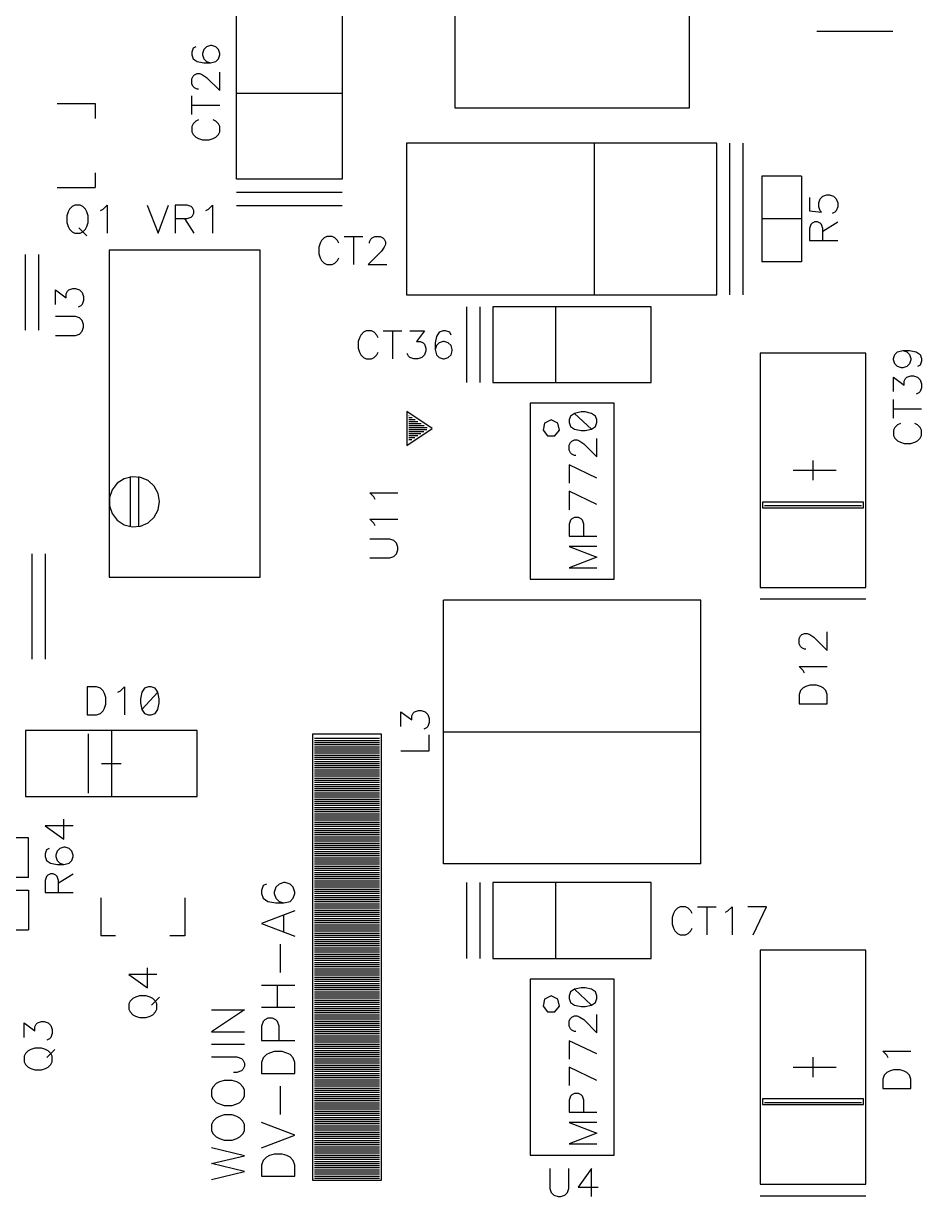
# Model space of a CAD drawing. Extents: x 295 to 953, y 10 to 290.
# Drawn here: x 648.8 to 703.3, y 110.3 to 181.4 of the extents above; entities that cross this region are included whole.
import ezdxf

# ---------------------------------------------------------------- set-up
doc = ezdxf.new("R2010")
doc.units = 0
doc.header["$LTSCALE"] = 5
doc.header["$MEASUREMENT"] = 0
doc.layers.add('130409_DV-DPH-A6_TSK', color=10, linetype='CONTINUOUS')

msp = doc.modelspace()

# ---------------------------------------------------------------- linework, layer by layer
at = {"layer": '130409_DV-DPH-A6_TSK', "color": 7}
for p, q in [((674.966, 197.136), (674.966, 176.308)), ((689.19, 176.308), (689.19, 197.136)), ((661.732, 171.995), (661.732, 182.394)), ((668.128, 182.394), (668.128, 171.995)), ((696.921, 180.956), (701.519, 180.956)), ((659.268, 180.011), (659.106, 179.93)), ((659.914, 180.011), (659.751, 179.849)), ((660.152, 180.088), (659.914, 180.011)), ((660.234, 180.088), (660.152, 180.088)), ((660.472, 180.011), (660.234, 180.088)), ((660.635, 179.849), (660.472, 180.011)), ((659.106, 179.93), (659.025, 179.686)), ((659.025, 179.686), (659.025, 179.529)), ((659.025, 179.529), (659.106, 179.285)), ((659.106, 179.285), (659.35, 179.122)), ((659.751, 179.849), (659.67, 179.605)), ((659.67, 179.605), (659.67, 179.529)), ((659.67, 179.529), (659.751, 179.285)), ((659.751, 179.285), (659.914, 179.122)), ((660.472, 179.122), (660.635, 179.285)), ((660.716, 179.605), (660.635, 179.849)), ((660.635, 179.285), (660.716, 179.529)), ((660.716, 179.529), (660.716, 179.605)), ((659.35, 179.122), (659.751, 179.046)), ((659.751, 179.046), (660.152, 179.046)), ((659.914, 179.122), (660.152, 179.046)), ((660.152, 179.046), (660.472, 179.122)), ((659.025, 178.081), (659.106, 178.238)), ((659.025, 177.756), (659.025, 178.081)), ((659.106, 178.238), (659.187, 178.32)), ((659.187, 178.32), (659.35, 178.401)), ((659.35, 178.401), (659.507, 178.401)), ((659.507, 178.401), (659.67, 178.32)), ((659.67, 178.32), (659.914, 178.157)), ((659.914, 178.157), (660.716, 177.355)), ((660.716, 177.355), (660.716, 178.482)), ((659.106, 177.598), (659.025, 177.756)), ((659.187, 177.517), (659.106, 177.598)), ((659.35, 177.436), (659.187, 177.517)), ((659.431, 177.436), (659.35, 177.436)), ((661.732, 177.197), (668.128, 177.197)), ((650.861, 176.567), (653.162, 176.567)), ((653.162, 176.567), (653.162, 175.668)), ((659.025, 175.907), (659.025, 177.034)), ((659.025, 176.471), (660.716, 176.471)), ((674.966, 176.308), (689.19, 176.308)), ((659.106, 175.343), (659.025, 175.185)), ((659.025, 175.185), (659.025, 174.86)), ((659.268, 175.505), (659.106, 175.343)), ((659.431, 175.587), (659.268, 175.505)), ((660.472, 175.505), (660.315, 175.587)), ((660.635, 175.343), (660.472, 175.505)), ((660.716, 175.185), (660.635, 175.343)), ((660.716, 174.86), (660.716, 175.185)), ((659.025, 174.86), (659.106, 174.703)), ((659.106, 174.703), (659.268, 174.54)), ((659.268, 174.54), (659.431, 174.459)), ((659.431, 174.459), (659.67, 174.378)), ((659.67, 174.378), (660.071, 174.378)), ((660.071, 174.378), (660.315, 174.459)), ((660.315, 174.459), (660.472, 174.54)), ((660.472, 174.54), (660.635, 174.703)), ((660.635, 174.703), (660.716, 174.86)), ((690.841, 174.174), (672.039, 174.174)), ((672.039, 174.174), (672.039, 164.975)), ((683.439, 164.975), (683.439, 174.174)), ((690.841, 164.975), (690.841, 174.174)), ((691.638, 164.975), (691.638, 174.174)), ((692.441, 164.975), (692.441, 174.174)), ((653.162, 172.371), (653.162, 171.472)), ((693.574, 172.173), (693.574, 166.976)), ((695.976, 172.173), (693.574, 172.173)), ((695.976, 172.173), (695.976, 166.976)), ((650.861, 171.472), (653.162, 171.472)), ((668.128, 171.995), (661.732, 171.995)), ((661.732, 171.192), (668.128, 171.192)), ((696.464, 170.878), (696.464, 170.065)), ((697.033, 170.552), (697.114, 170.796)), ((697.114, 170.796), (697.277, 170.959)), ((697.277, 170.959), (697.526, 171.04)), ((697.526, 171.04), (697.688, 171.04)), ((697.688, 171.04), (697.932, 170.959)), ((697.932, 170.959), (698.095, 170.796)), ((698.095, 170.796), (698.176, 170.552)), ((651.521, 170.014), (651.44, 169.77)), ((651.603, 170.176), (651.521, 170.014)), ((651.765, 170.339), (651.603, 170.176)), ((651.928, 170.42), (651.765, 170.339)), ((652.253, 170.42), (651.928, 170.42)), ((652.415, 170.339), (652.253, 170.42)), ((652.578, 170.176), (652.415, 170.339)), ((652.659, 170.014), (652.578, 170.176)), ((652.741, 169.77), (652.659, 170.014)), ((653.477, 170.095), (653.64, 170.176)), ((653.64, 170.176), (653.884, 170.42)), ((653.884, 170.42), (653.884, 168.713)), ((656.317, 170.405), (656.967, 168.713)), ((656.967, 168.713), (657.612, 170.405)), ((658.74, 170.405), (658.014, 170.405)), ((658.014, 170.405), (658.014, 168.713)), ((658.984, 170.324), (658.74, 170.405)), ((659.065, 170.248), (658.984, 170.324)), ((659.146, 170.085), (659.065, 170.248)), ((659.146, 169.922), (659.146, 170.085)), ((659.873, 170.085), (660.035, 170.166)), ((660.035, 170.166), (660.274, 170.405)), ((660.274, 170.405), (660.274, 168.713)), ((661.732, 170.395), (668.128, 170.395)), ((696.464, 170.065), (697.196, 169.983)), ((697.033, 170.309), (697.033, 170.552)), ((697.114, 170.065), (697.033, 170.309)), ((697.196, 169.983), (697.114, 170.065)), ((698.095, 170.065), (698.014, 169.983)), ((698.176, 170.309), (698.095, 170.065)), ((698.176, 170.552), (698.176, 170.309)), ((651.44, 169.77), (651.44, 169.364)), ((651.44, 169.364), (651.521, 169.12)), ((652.659, 169.12), (652.741, 169.364)), ((652.741, 169.364), (652.741, 169.77)), ((658.014, 169.597), (658.74, 169.597)), ((658.577, 169.597), (659.146, 168.713)), ((658.74, 169.597), (658.984, 169.679)), ((658.984, 169.679), (659.065, 169.76)), ((659.065, 169.76), (659.146, 169.922)), ((695.976, 169.577), (693.574, 169.577)), ((696.627, 169.328), (696.545, 169.247)), ((696.789, 169.409), (696.627, 169.328)), ((696.952, 169.409), (696.789, 169.409)), ((697.114, 169.328), (696.952, 169.409)), ((697.196, 169.247), (697.114, 169.328)), ((697.277, 168.84), (698.176, 169.409)), ((698.014, 169.983), (697.851, 169.902)), ((651.521, 169.12), (651.603, 168.957)), ((651.603, 168.957), (651.765, 168.795)), ((651.765, 168.795), (651.928, 168.713)), ((651.928, 168.713), (652.253, 168.713)), ((652.172, 169.039), (652.659, 168.551)), ((652.253, 168.713), (652.415, 168.795)), ((652.415, 168.795), (652.578, 168.957)), ((652.578, 168.957), (652.659, 169.12)), ((696.545, 169.247), (696.464, 169.003)), ((696.464, 169.003), (696.464, 168.271)), ((697.277, 169.003), (697.196, 169.247)), ((697.277, 168.271), (697.277, 169.003)), ((666.802, 168.099), (666.721, 167.855)), ((666.883, 168.261), (666.802, 168.099)), ((667.046, 168.424), (666.883, 168.261)), ((667.203, 168.505), (667.046, 168.424)), ((667.528, 168.505), (667.203, 168.505)), ((667.691, 168.424), (667.528, 168.505)), ((667.854, 168.261), (667.691, 168.424)), ((667.93, 168.099), (667.854, 168.261)), ((668.255, 168.505), (669.388, 168.505)), ((668.819, 168.505), (668.819, 166.808)), ((669.789, 168.18), (669.87, 168.343)), ((669.789, 168.099), (669.789, 168.18)), ((669.87, 168.343), (669.952, 168.424)), ((669.952, 168.424), (670.114, 168.505)), ((670.114, 168.505), (670.434, 168.505)), ((670.434, 168.505), (670.597, 168.424)), ((670.597, 168.424), (670.678, 168.343)), ((670.678, 168.343), (670.759, 168.18)), ((670.759, 168.017), (670.678, 167.855)), ((670.759, 168.18), (670.759, 168.017)), ((696.464, 168.271), (698.176, 168.271)), ((648.941, 162.831), (648.941, 167.428)), ((649.738, 162.831), (649.738, 167.428)), ((663.155, 167.672), (654.011, 167.672)), ((654.011, 167.672), (654.011, 147.86)), ((663.155, 147.86), (663.155, 167.672)), ((666.721, 167.855), (666.721, 167.454)), ((666.721, 167.454), (666.802, 167.21)), ((666.802, 167.21), (666.883, 167.047)), ((667.854, 167.047), (667.93, 167.21)), ((670.515, 167.616), (669.708, 166.808)), ((670.678, 167.855), (670.515, 167.616)), ((666.883, 167.047), (667.046, 166.885)), ((667.046, 166.885), (667.203, 166.808)), ((667.203, 166.808), (667.528, 166.808)), ((667.528, 166.808), (667.691, 166.885)), ((667.691, 166.885), (667.854, 167.047)), ((669.708, 166.808), (670.841, 166.808)), ((695.976, 166.976), (693.574, 166.976)), ((650.749, 164.39), (650.749, 165.284)), ((650.749, 165.284), (651.399, 164.797)), ((651.399, 165.041), (651.481, 165.203)), ((651.399, 164.797), (651.399, 165.041)), ((651.481, 165.203), (651.562, 165.284)), ((651.562, 165.284), (651.806, 165.366)), ((651.806, 165.366), (651.968, 165.366)), ((651.968, 165.366), (652.212, 165.284)), ((652.212, 165.284), (652.375, 165.122)), ((652.375, 165.122), (652.456, 164.878)), ((652.375, 164.39), (652.294, 164.309)), ((652.456, 164.634), (652.375, 164.39)), ((652.456, 164.878), (652.456, 164.634)), ((672.039, 164.975), (690.841, 164.975)), ((651.968, 163.654), (650.749, 163.654)), ((652.212, 163.572), (651.968, 163.654)), ((652.294, 164.309), (652.131, 164.228)), ((675.677, 164.253), (675.677, 159.656)), ((676.474, 164.253), (676.474, 159.656)), ((677.277, 164.253), (677.277, 159.656)), ((680.675, 164.253), (677.277, 164.253)), ((681.575, 164.253), (680.675, 164.253)), ((681.077, 164.253), (681.077, 159.656)), ((682.677, 164.253), (681.575, 164.253)), ((683.276, 164.253), (682.677, 164.253)), ((686.873, 164.253), (683.276, 164.253)), ((686.873, 159.656), (686.873, 164.253)), ((652.375, 163.41), (652.212, 163.572)), ((652.456, 163.166), (652.375, 163.41)), ((652.375, 162.76), (652.456, 163.004)), ((652.456, 163.004), (652.456, 163.166)), ((650.749, 162.516), (651.968, 162.516)), ((651.968, 162.516), (652.212, 162.597)), ((652.212, 162.597), (652.375, 162.76)), ((669.179, 162.374), (669.098, 162.135)), ((669.261, 162.536), (669.179, 162.374)), ((669.423, 162.699), (669.261, 162.536)), ((669.581, 162.78), (669.423, 162.699)), ((669.906, 162.78), (669.581, 162.78)), ((670.063, 162.699), (669.906, 162.78)), ((670.226, 162.536), (670.063, 162.699)), ((670.307, 162.374), (670.226, 162.536)), ((670.627, 162.78), (671.755, 162.78)), ((671.191, 162.78), (671.191, 161.088)), ((672.238, 162.78), (673.122, 162.78)), ((673.122, 162.78), (672.639, 162.135)), ((673.843, 162.455), (673.767, 162.054)), ((674.005, 162.699), (673.843, 162.455)), ((674.249, 162.78), (674.005, 162.699)), ((674.407, 162.78), (674.249, 162.78)), ((674.651, 162.699), (674.407, 162.78)), ((674.732, 162.536), (674.651, 162.699)), ((669.098, 162.135), (669.098, 161.734)), ((669.098, 161.734), (669.179, 161.49)), ((669.179, 161.49), (669.261, 161.332)), ((670.226, 161.332), (670.307, 161.49)), ((672.639, 162.135), (672.878, 162.135)), ((672.878, 162.135), (673.04, 162.054)), ((673.04, 162.054), (673.122, 161.972)), ((673.122, 161.972), (673.203, 161.734)), ((673.203, 161.571), (673.122, 161.332)), ((673.203, 161.734), (673.203, 161.571)), ((673.767, 162.054), (673.767, 161.652)), ((673.843, 161.891), (673.767, 161.652)), ((673.767, 161.652), (673.843, 161.332)), ((674.005, 162.054), (673.843, 161.891)), ((674.249, 162.135), (674.005, 162.054)), ((674.325, 162.135), (674.249, 162.135)), ((674.569, 162.054), (674.325, 162.135)), ((674.732, 161.891), (674.569, 162.054)), ((674.808, 161.652), (674.732, 161.891)), ((674.732, 161.332), (674.808, 161.571)), ((674.808, 161.571), (674.808, 161.652)), ((701.651, 161.353), (701.813, 161.515)), ((701.813, 161.515), (702.133, 161.596)), ((702.133, 161.596), (702.377, 161.515)), ((702.133, 161.596), (702.535, 161.596)), ((702.377, 161.515), (702.535, 161.353)), ((702.535, 161.596), (702.941, 161.515)), ((702.941, 161.515), (703.18, 161.353)), ((669.261, 161.332), (669.423, 161.17)), ((669.423, 161.17), (669.581, 161.088)), ((669.581, 161.088), (669.906, 161.088)), ((669.906, 161.088), (670.063, 161.17)), ((670.063, 161.17), (670.226, 161.332)), ((672.156, 161.251), (672.075, 161.408)), ((672.238, 161.17), (672.156, 161.251)), ((672.476, 161.088), (672.238, 161.17)), ((672.72, 161.088), (672.476, 161.088)), ((672.959, 161.17), (672.72, 161.088)), ((673.122, 161.332), (672.959, 161.17)), ((673.843, 161.332), (674.005, 161.17)), ((674.005, 161.17), (674.249, 161.088)), ((674.249, 161.088), (674.325, 161.088)), ((674.325, 161.088), (674.569, 161.17)), ((674.569, 161.17), (674.732, 161.332)), ((693.482, 161.434), (693.482, 147.235)), ((699.878, 161.434), (693.482, 161.434)), ((699.878, 147.235), (699.878, 161.434)), ((701.57, 161.114), (701.651, 161.353)), ((701.57, 161.032), (701.57, 161.114)), ((701.651, 160.789), (701.57, 161.032)), ((701.813, 160.631), (701.651, 160.789)), ((702.535, 160.789), (702.377, 160.631)), ((702.535, 161.353), (702.616, 161.114)), ((702.616, 161.032), (702.535, 160.789)), ((702.616, 161.114), (702.616, 161.032)), ((703.18, 161.353), (703.261, 161.114)), ((703.261, 160.951), (703.18, 160.707)), ((703.261, 161.114), (703.261, 160.951)), ((702.052, 160.55), (701.813, 160.631)), ((702.133, 160.55), (702.052, 160.55)), ((702.377, 160.631), (702.133, 160.55)), ((702.377, 159.986), (702.616, 160.067)), ((702.616, 160.067), (702.779, 160.067)), ((702.779, 160.067), (703.017, 159.986)), ((703.18, 160.707), (703.017, 160.631)), ((677.277, 159.656), (680.675, 159.656)), ((680.675, 159.656), (681.575, 159.656)), ((681.575, 159.656), (682.677, 159.656)), ((682.677, 159.656), (683.276, 159.656)), ((683.276, 159.656), (686.873, 159.656)), ((701.57, 159.102), (701.57, 159.986)), ((701.57, 159.986), (702.215, 159.503)), ((702.215, 159.742), (702.296, 159.905)), ((702.215, 159.503), (702.215, 159.742)), ((702.296, 159.905), (702.377, 159.986)), ((703.017, 159.986), (703.18, 159.823)), ((703.18, 159.823), (703.261, 159.585)), ((703.261, 159.585), (703.261, 159.341)), ((703.099, 159.021), (702.941, 158.94)), ((703.18, 159.102), (703.099, 159.021)), ((703.261, 159.341), (703.18, 159.102)), ((679.538, 158.401), (679.538, 149.257)), ((684.618, 158.401), (679.538, 158.401)), ((684.618, 147.733), (684.618, 158.401)), ((701.57, 157.492), (701.57, 158.619)), ((701.57, 158.056), (703.261, 158.056)), ((672.045, 157.908), (672.045, 155.841)), ((673.589, 156.872), (672.045, 157.908)), ((672.172, 157.659), (672.187, 157.659)), ((672.172, 157.537), (672.37, 157.537)), ((672.172, 157.416), (672.553, 157.416)), ((672.172, 157.294), (672.73, 157.294)), ((680.808, 157.385), (680.406, 157.192)), ((681.204, 157.192), (680.808, 157.385)), ((681.976, 157.624), (681.9, 157.385)), ((681.9, 157.385), (681.9, 157.228)), ((681.9, 157.228), (681.976, 156.984)), ((682.22, 157.786), (681.976, 157.624)), ((682.616, 157.868), (682.22, 157.786)), ((682.22, 157.786), (683.256, 156.826)), ((682.86, 157.868), (682.616, 157.868)), ((683.256, 157.786), (682.86, 157.868)), ((683.5, 157.624), (683.256, 157.786)), ((683.576, 157.385), (683.5, 157.624)), ((683.5, 156.984), (683.576, 157.228)), ((683.576, 157.228), (683.576, 157.385)), ((672.045, 155.841), (673.589, 156.872)), ((672.172, 157.172), (672.913, 157.172)), ((672.172, 157.05), (673.096, 157.05)), ((672.172, 156.928), (673.279, 156.928)), ((672.172, 156.806), (673.264, 156.806)), ((672.172, 156.689), (673.081, 156.689)), ((672.172, 156.567), (672.898, 156.567)), ((680.406, 157.192), (680.31, 156.76)), ((680.31, 156.76), (680.584, 156.415)), ((681.026, 156.415), (681.3, 156.76)), ((681.3, 156.76), (681.204, 157.192)), ((681.976, 156.984), (682.22, 156.826)), ((682.22, 156.826), (682.616, 156.745)), ((682.616, 156.745), (682.86, 156.745)), ((682.86, 156.745), (683.256, 156.826)), ((683.256, 156.826), (683.5, 156.984)), ((701.651, 156.928), (701.57, 156.77)), ((701.57, 156.77), (701.57, 156.445)), ((701.813, 157.09), (701.651, 156.928)), ((701.976, 157.172), (701.813, 157.09)), ((703.017, 157.09), (702.86, 157.172)), ((703.18, 156.928), (703.017, 157.09)), ((703.261, 156.77), (703.18, 156.928)), ((703.261, 156.445), (703.261, 156.77)), ((672.172, 156.445), (672.715, 156.445)), ((672.172, 156.323), (672.532, 156.323)), ((672.172, 156.201), (672.349, 156.201)), ((680.584, 156.415), (681.026, 156.415)), ((681.9, 155.866), (681.976, 156.024)), ((681.9, 155.546), (681.9, 155.866)), ((681.976, 156.024), (682.057, 156.105)), ((682.057, 156.105), (682.22, 156.186)), ((682.22, 156.186), (682.377, 156.186)), ((682.377, 156.186), (682.54, 156.105)), ((682.54, 156.105), (682.779, 155.947)), ((682.779, 155.947), (683.576, 155.145)), ((683.576, 155.145), (683.576, 156.267)), ((701.57, 156.445), (701.651, 156.288)), ((701.651, 156.288), (701.813, 156.125)), ((701.813, 156.125), (701.976, 156.044)), ((701.976, 156.044), (702.215, 155.963)), ((702.215, 155.963), (702.616, 155.963)), ((702.616, 155.963), (702.86, 156.044)), ((702.86, 156.044), (703.017, 156.125)), ((703.017, 156.125), (703.18, 156.288)), ((703.18, 156.288), (703.261, 156.445)), ((681.976, 155.384), (681.9, 155.546)), ((682.057, 155.307), (681.976, 155.384)), ((682.22, 155.226), (682.057, 155.307)), ((682.296, 155.226), (682.22, 155.226)), ((683.576, 153.865), (681.9, 154.667)), ((681.9, 154.667), (681.9, 153.545)), ((696.683, 153.733), (696.683, 154.936)), ((654.92, 153.824), (654.498, 153.55)), ((655.408, 153.946), (654.92, 153.824)), ((655.281, 153.956), (655.281, 150.908)), ((655.905, 153.905), (655.408, 153.946)), ((655.789, 153.956), (655.789, 150.908)), ((656.368, 153.707), (655.905, 153.905)), ((656.733, 153.367), (656.368, 153.707)), ((695.479, 154.337), (698.08, 154.337)), ((654.193, 153.153), (654.031, 152.681)), ((654.498, 153.55), (654.193, 153.153)), ((656.972, 152.925), (656.733, 153.367)), ((670.058, 152.732), (669.814, 152.976)), ((669.814, 152.976), (671.511, 152.976)), ((683.576, 152.264), (681.9, 153.067)), ((681.9, 153.067), (681.9, 151.944)), ((654.031, 152.681), (654.031, 152.178)), ((657.059, 152.432), (656.972, 152.925)), ((656.972, 151.934), (657.059, 152.432)), ((670.14, 152.569), (670.058, 152.732)), ((699.751, 152.407), (693.609, 152.407)), ((693.609, 152.407), (693.609, 152.061)), ((699.751, 152.061), (699.751, 152.407)), ((654.031, 152.178), (654.193, 151.706)), ((654.193, 151.706), (654.498, 151.309)), ((656.733, 151.492), (656.972, 151.934)), ((693.609, 152.061), (699.751, 152.061)), ((693.736, 152.188), (699.624, 152.188)), ((654.498, 151.309), (654.92, 151.035)), ((654.92, 151.035), (655.408, 150.913)), ((655.408, 150.913), (655.905, 150.954)), ((655.905, 150.954), (656.368, 151.152)), ((656.368, 151.152), (656.733, 151.492)), ((670.058, 151.121), (669.814, 151.36)), ((669.814, 151.36), (671.511, 151.36)), ((670.14, 150.959), (670.058, 151.121)), ((681.976, 151.304), (681.9, 151.066)), ((681.9, 151.066), (681.9, 150.344)), ((682.057, 151.386), (681.976, 151.304)), ((682.22, 151.462), (682.057, 151.386)), ((682.459, 151.462), (682.22, 151.462)), ((682.616, 151.386), (682.459, 151.462)), ((682.697, 151.304), (682.616, 151.386)), ((682.779, 151.066), (682.697, 151.304)), ((682.779, 150.344), (682.779, 151.066)), ((671.023, 150.151), (669.814, 150.151)), ((671.267, 150.07), (671.023, 150.151)), ((681.9, 150.344), (683.576, 150.344)), ((671.43, 149.907), (671.267, 150.07)), ((671.511, 149.669), (671.43, 149.907)), ((671.43, 149.262), (671.511, 149.506)), ((671.511, 149.506), (671.511, 149.669)), ((683.576, 149.704), (681.9, 149.704)), ((681.9, 149.704), (683.576, 149.064)), ((649.342, 142.882), (649.342, 149.277)), ((650.14, 142.882), (650.14, 149.277)), ((669.814, 149.023), (671.023, 149.023)), ((671.023, 149.023), (671.267, 149.105)), ((671.267, 149.105), (671.43, 149.262)), ((679.538, 149.257), (679.538, 147.733)), ((683.576, 149.064), (681.9, 148.424)), ((681.9, 148.424), (683.576, 148.424)), ((654.011, 147.86), (663.155, 147.86)), ((679.538, 147.733), (684.618, 147.733)), ((693.482, 147.235), (699.878, 147.235)), ((689.875, 146.458), (674.275, 146.458)), ((674.275, 130.461), (674.275, 146.458)), ((689.875, 130.461), (689.875, 146.458)), ((693.482, 146.534), (699.878, 146.534)), ((696.012, 144.37), (696.169, 144.446)), ((696.169, 144.446), (696.332, 144.446)), ((696.332, 144.446), (696.495, 144.37)), ((697.546, 143.4), (697.546, 144.528)), ((695.849, 144.126), (695.931, 144.289)), ((695.849, 143.801), (695.849, 144.126)), ((695.931, 143.644), (695.849, 143.801)), ((695.931, 144.289), (696.012, 144.37)), ((696.495, 144.37), (696.738, 144.208)), ((696.738, 144.208), (697.546, 143.4)), ((696.012, 143.562), (695.931, 143.644)), ((696.169, 143.481), (696.012, 143.562)), ((696.251, 143.481), (696.169, 143.481)), ((696.093, 142.191), (695.849, 142.43)), ((695.849, 142.43), (697.546, 142.43)), ((696.169, 142.028), (696.093, 142.191)), ((652.669, 141.195), (652.669, 139.498)), ((653.238, 141.195), (652.669, 141.195)), ((653.477, 141.114), (653.238, 141.195)), ((653.64, 140.951), (653.477, 141.114)), ((653.721, 140.794), (653.64, 140.951)), ((654.529, 140.875), (654.691, 140.951)), ((654.691, 140.951), (654.93, 141.195)), ((654.93, 141.195), (654.93, 139.498)), ((655.982, 140.875), (655.9, 140.469)), ((656.144, 141.114), (655.982, 140.875)), ((656.947, 140.875), (655.982, 139.823)), ((656.383, 141.195), (656.144, 141.114)), ((656.545, 141.195), (656.383, 141.195)), ((656.789, 141.114), (656.545, 141.195)), ((656.947, 140.875), (656.789, 141.114)), ((657.028, 140.469), (656.947, 140.875)), ((695.931, 140.977), (695.849, 140.738)), ((696.093, 141.139), (695.931, 140.977)), ((696.251, 141.22), (696.093, 141.139)), ((696.495, 141.302), (696.251, 141.22)), ((696.896, 141.302), (696.495, 141.302)), ((697.14, 141.22), (696.896, 141.302)), ((697.302, 141.139), (697.14, 141.22)), ((697.465, 140.977), (697.302, 141.139)), ((697.546, 140.738), (697.465, 140.977)), ((653.802, 140.55), (653.721, 140.794)), ((653.721, 139.905), (653.802, 140.149)), ((653.802, 140.149), (653.802, 140.55)), ((655.9, 140.469), (655.9, 140.225)), ((655.9, 140.225), (655.982, 139.823)), ((656.947, 139.823), (657.028, 140.225)), ((657.028, 140.225), (657.028, 140.469)), ((695.849, 140.738), (695.849, 140.169)), ((695.849, 140.169), (697.546, 140.169)), ((697.546, 140.169), (697.546, 140.738)), ((652.669, 139.498), (653.238, 139.498)), ((653.238, 139.498), (653.477, 139.58)), ((653.477, 139.58), (653.64, 139.742)), ((653.64, 139.742), (653.721, 139.905)), ((655.982, 139.823), (656.144, 139.58)), ((656.144, 139.58), (656.383, 139.498)), ((656.383, 139.498), (656.545, 139.498)), ((656.545, 139.498), (656.789, 139.58)), ((656.789, 139.58), (656.947, 139.823)), ((671.694, 138.787), (671.694, 139.681)), ((671.694, 139.681), (672.349, 139.194)), ((672.349, 139.437), (672.431, 139.6)), ((672.349, 139.194), (672.349, 139.437)), ((672.431, 139.6), (672.512, 139.681)), ((672.512, 139.681), (672.756, 139.763)), ((672.756, 139.763), (672.918, 139.763)), ((672.918, 139.763), (673.162, 139.681)), ((673.162, 139.681), (673.325, 139.519)), ((673.325, 139.519), (673.406, 139.275)), ((673.325, 138.787), (673.243, 138.706)), ((673.406, 139.031), (673.325, 138.787)), ((673.406, 139.275), (673.406, 139.031)), ((659.334, 138.553), (648.936, 138.553)), ((648.936, 138.553), (648.936, 134.556)), ((652.735, 138.355), (652.735, 134.754)), ((654.138, 138.553), (654.138, 134.556)), ((659.334, 134.556), (659.334, 138.553)), ((670.521, 138.335), (666.33, 138.335)), ((666.33, 138.335), (666.33, 111.284)), ((666.457, 138.081), (670.394, 138.081)), ((670.521, 111.284), (670.521, 138.335)), ((673.243, 138.706), (673.081, 138.625)), ((673.406, 137.319), (673.406, 138.294)), ((689.875, 138.462), (674.275, 138.462)), ((666.457, 137.954), (670.394, 137.954)), ((666.457, 137.827), (670.394, 137.827)), ((666.457, 137.7), (670.394, 137.7)), ((666.457, 137.573), (670.394, 137.573)), ((666.457, 137.446), (670.394, 137.446)), ((666.457, 137.319), (670.394, 137.319)), ((671.694, 137.319), (673.406, 137.319)), ((666.457, 137.192), (670.394, 137.192)), ((666.457, 137.065), (670.394, 137.065)), ((666.457, 136.938), (670.394, 136.938)), ((666.457, 136.811), (670.394, 136.811)), ((666.457, 136.684), (670.394, 136.684)), ((653.533, 136.557), (654.737, 136.557)), ((666.457, 136.557), (670.394, 136.557)), ((666.457, 136.43), (670.394, 136.43)), ((666.457, 136.303), (670.394, 136.303)), ((666.457, 136.176), (670.394, 136.176)), ((666.457, 136.049), (670.394, 136.049)), ((666.457, 135.922), (670.394, 135.922)), ((666.457, 135.795), (670.394, 135.795)), ((666.457, 135.668), (670.394, 135.668)), ((666.457, 135.541), (670.394, 135.541)), ((666.457, 135.414), (670.394, 135.414)), ((666.457, 135.287), (670.394, 135.287)), ((666.457, 135.16), (670.394, 135.16)), ((648.936, 134.556), (659.334, 134.556)), ((666.457, 135.033), (670.394, 135.033)), ((666.457, 134.906), (670.394, 134.906)), ((666.457, 134.779), (670.394, 134.779)), ((666.457, 134.652), (670.394, 134.652)), ((666.457, 134.525), (670.394, 134.525)), ((666.457, 134.398), (670.394, 134.398)), ((666.457, 134.271), (670.394, 134.271)), ((666.457, 134.144), (670.394, 134.144)), ((666.457, 134.017), (670.394, 134.017)), ((666.457, 133.89), (670.394, 133.89)), ((666.457, 133.763), (670.394, 133.763)), ((651.257, 131.97), (651.257, 133.179)), ((666.457, 133.636), (670.394, 133.636)), ((666.457, 133.509), (670.394, 133.509)), ((666.457, 133.382), (670.394, 133.382)), ((666.457, 133.255), (670.394, 133.255)), ((666.457, 133.128), (670.394, 133.128)), ((651.826, 132.778), (650.129, 132.778)), ((650.129, 132.778), (651.257, 131.97)), ((666.457, 133.001), (670.394, 133.001)), ((666.457, 132.874), (670.394, 132.874)), ((666.457, 132.747), (670.394, 132.747)), ((666.457, 132.62), (670.394, 132.62)), ((666.457, 132.493), (670.394, 132.493)), ((666.457, 132.366), (670.394, 132.366)), ((649.113, 132.041), (643.917, 132.041)), ((649.113, 129.638), (649.113, 132.041)), ((666.457, 132.239), (670.394, 132.239)), ((666.457, 132.112), (670.394, 132.112)), ((666.457, 131.985), (670.394, 131.985)), ((666.457, 131.858), (670.394, 131.858)), ((666.457, 131.731), (670.394, 131.731)), ((666.457, 131.604), (670.394, 131.604)), ((650.211, 131.325), (650.129, 131.081)), ((650.129, 131.081), (650.129, 130.918)), ((650.129, 130.918), (650.211, 130.679)), ((650.373, 131.406), (650.211, 131.325)), ((650.856, 131.243), (650.775, 131)), ((650.775, 131), (650.775, 130.918)), ((650.775, 130.918), (650.856, 130.679)), ((651.018, 131.406), (650.856, 131.243)), ((651.257, 131.487), (651.018, 131.406)), ((651.338, 131.487), (651.257, 131.487)), ((651.582, 131.406), (651.338, 131.487)), ((651.745, 131.243), (651.582, 131.406)), ((651.826, 131), (651.745, 131.243)), ((651.745, 130.679), (651.826, 130.918)), ((651.826, 130.918), (651.826, 131)), ((666.457, 131.477), (670.394, 131.477)), ((666.457, 131.35), (670.394, 131.35)), ((666.457, 131.223), (670.394, 131.223)), ((666.457, 131.096), (670.394, 131.096)), ((666.457, 130.969), (670.394, 130.969)), ((650.211, 130.679), (650.449, 130.517)), ((650.449, 130.517), (650.856, 130.436)), ((650.856, 130.679), (651.018, 130.517)), ((650.856, 130.436), (651.257, 130.436)), ((651.018, 130.517), (651.257, 130.436)), ((651.257, 130.436), (651.582, 130.517)), ((651.582, 130.517), (651.745, 130.679)), ((666.457, 130.842), (670.394, 130.842)), ((666.457, 130.715), (670.394, 130.715)), ((666.457, 130.588), (670.394, 130.588)), ((666.457, 130.461), (670.394, 130.461)), ((666.457, 130.334), (670.394, 130.334)), ((666.457, 130.207), (670.394, 130.207)), ((689.875, 130.461), (674.275, 130.461)), ((649.113, 129.638), (643.917, 129.638)), ((650.211, 129.709), (650.129, 129.465)), ((650.292, 129.79), (650.211, 129.709)), ((650.449, 129.872), (650.292, 129.79)), ((650.612, 129.872), (650.449, 129.872)), ((650.775, 129.79), (650.612, 129.872)), ((650.856, 129.709), (650.775, 129.79)), ((650.937, 129.465), (650.856, 129.709)), ((650.937, 129.308), (651.826, 129.872)), ((666.457, 130.08), (670.394, 130.08)), ((666.457, 129.953), (670.394, 129.953)), ((666.457, 129.826), (670.394, 129.826)), ((666.457, 129.699), (670.394, 129.699)), ((666.457, 129.572), (670.394, 129.572)), ((643.917, 128.866), (649.113, 128.866)), ((649.113, 128.866), (649.113, 126.463)), ((650.129, 129.465), (650.129, 128.739)), ((650.937, 128.739), (650.937, 129.465)), ((663.343, 129.145), (663.246, 128.856)), ((663.246, 128.856), (663.246, 128.668)), ((663.536, 129.242), (663.343, 129.145)), ((664.11, 129.049), (664.013, 128.759)), ((664.013, 128.759), (664.013, 128.668)), ((664.303, 129.242), (664.11, 129.049)), ((664.587, 129.338), (664.303, 129.242)), ((664.684, 129.338), (664.587, 129.338)), ((664.973, 129.242), (664.684, 129.338)), ((665.161, 129.049), (664.973, 129.242)), ((665.258, 128.759), (665.161, 129.049)), ((665.258, 128.668), (665.258, 128.759)), ((666.457, 129.445), (670.394, 129.445)), ((666.457, 129.318), (670.394, 129.318)), ((666.457, 129.191), (670.394, 129.191)), ((666.457, 129.064), (670.394, 129.064)), ((666.457, 128.937), (670.394, 128.937)), ((666.457, 128.81), (670.394, 128.81)), ((675.677, 129.328), (675.677, 124.731)), ((676.474, 129.328), (676.474, 124.731)), ((677.277, 129.328), (677.277, 124.731)), ((680.675, 129.328), (677.277, 129.328)), ((681.575, 129.328), (680.675, 129.328)), ((681.077, 129.328), (681.077, 124.731)), ((682.677, 129.328), (681.575, 129.328)), ((683.276, 129.328), (682.677, 129.328)), ((686.873, 129.328), (683.276, 129.328)), ((686.873, 124.731), (686.873, 129.328)), ((650.129, 128.739), (651.826, 128.739)), ((653.492, 128.399), (653.492, 126.097)), ((658.588, 128.399), (658.588, 126.097)), ((663.246, 128.668), (663.343, 128.378)), ((663.343, 128.378), (663.632, 128.185)), ((663.632, 128.185), (664.11, 128.094)), ((664.013, 128.668), (664.11, 128.378)), ((664.11, 128.378), (664.303, 128.185)), ((664.11, 128.094), (664.587, 128.094)), ((664.303, 128.185), (664.587, 128.094)), ((664.587, 128.094), (664.973, 128.185)), ((664.973, 128.185), (665.161, 128.378)), ((665.161, 128.378), (665.258, 128.668)), ((666.457, 128.683), (670.394, 128.683)), ((666.457, 128.556), (670.394, 128.556)), ((666.457, 128.429), (670.394, 128.429)), ((666.457, 128.302), (670.394, 128.302)), ((666.457, 128.175), (670.394, 128.175)), ((666.457, 128.048), (670.394, 128.048)), ((665.258, 127.611), (663.246, 126.849)), ((666.457, 127.921), (670.394, 127.921)), ((666.457, 127.794), (670.394, 127.794)), ((666.457, 127.667), (670.394, 127.667)), ((666.457, 127.54), (670.394, 127.54)), ((666.457, 127.413), (670.394, 127.413)), ((688.229, 127.449), (688.148, 127.21)), ((688.311, 127.611), (688.229, 127.449)), ((688.473, 127.774), (688.311, 127.611)), ((688.631, 127.855), (688.473, 127.774)), ((688.956, 127.855), (688.631, 127.855)), ((689.113, 127.774), (688.956, 127.855)), ((689.276, 127.611), (689.113, 127.774)), ((689.357, 127.449), (689.276, 127.611)), ((689.677, 127.855), (690.805, 127.855)), ((690.241, 127.855), (690.241, 126.163)), ((691.369, 127.53), (691.526, 127.611)), ((691.526, 127.611), (691.77, 127.855)), ((691.77, 127.855), (691.77, 126.163)), ((693.858, 127.855), (692.735, 127.855)), ((693.055, 126.163), (693.858, 127.855)), ((663.246, 126.849), (665.258, 126.082)), ((664.587, 126.367), (664.587, 127.327)), ((666.457, 127.286), (670.394, 127.286)), ((666.457, 127.159), (670.394, 127.159)), ((666.457, 127.032), (670.394, 127.032)), ((666.457, 126.905), (670.394, 126.905)), ((666.457, 126.778), (670.394, 126.778)), ((666.457, 126.651), (670.394, 126.651)), ((688.148, 127.21), (688.148, 126.809)), ((688.148, 126.809), (688.229, 126.565)), ((643.917, 126.463), (649.113, 126.463)), ((654.392, 126.097), (653.492, 126.097)), ((658.588, 126.097), (657.688, 126.097)), ((666.457, 126.524), (670.394, 126.524)), ((666.457, 126.397), (670.394, 126.397)), ((666.457, 126.27), (670.394, 126.27)), ((666.457, 126.143), (670.394, 126.143)), ((666.457, 126.016), (670.394, 126.016)), ((688.229, 126.565), (688.311, 126.407)), ((688.311, 126.407), (688.473, 126.245)), ((688.473, 126.245), (688.631, 126.163)), ((688.631, 126.163), (688.956, 126.163)), ((688.956, 126.163), (689.113, 126.245)), ((689.113, 126.245), (689.276, 126.407)), ((689.276, 126.407), (689.357, 126.565)), ((664.394, 123.877), (664.394, 125.599)), ((666.457, 125.889), (670.394, 125.889)), ((666.457, 125.762), (670.394, 125.762)), ((666.457, 125.635), (670.394, 125.635)), ((666.457, 125.508), (670.394, 125.508)), ((666.457, 125.381), (670.394, 125.381)), ((666.457, 125.254), (670.394, 125.254)), ((693.482, 125.239), (693.482, 111.04)), ((699.878, 125.239), (693.482, 125.239)), ((699.878, 111.04), (699.878, 125.239)), ((666.457, 125.127), (670.394, 125.127)), ((666.457, 125), (670.394, 125)), ((666.457, 124.873), (670.394, 124.873)), ((666.457, 124.746), (670.394, 124.746)), ((666.457, 124.619), (670.394, 124.619)), ((666.457, 124.492), (670.394, 124.492)), ((677.277, 124.731), (680.675, 124.731)), ((680.675, 124.731), (681.575, 124.731)), ((681.575, 124.731), (682.677, 124.731)), ((682.677, 124.731), (683.276, 124.731)), ((683.276, 124.731), (686.873, 124.731)), ((656.332, 122.953), (656.332, 124.172)), ((666.457, 124.365), (670.394, 124.365)), ((666.457, 124.238), (670.394, 124.238)), ((666.457, 124.111), (670.394, 124.111)), ((666.457, 123.984), (670.394, 123.984)), ((666.457, 123.857), (670.394, 123.857)), ((656.901, 123.766), (655.194, 123.766)), ((655.194, 123.766), (656.332, 122.953)), ((663.246, 123.11), (665.258, 123.11)), ((664.206, 121.774), (664.206, 123.11)), ((666.457, 123.73), (670.394, 123.73)), ((666.457, 123.603), (670.394, 123.603)), ((666.457, 123.476), (670.394, 123.476)), ((666.457, 123.349), (670.394, 123.349)), ((666.457, 123.222), (670.394, 123.222)), ((666.457, 123.095), (670.394, 123.095)), ((679.538, 123.476), (679.538, 114.332)), ((684.618, 123.476), (679.538, 123.476)), ((684.618, 112.808), (684.618, 123.476)), ((655.601, 122.379), (655.438, 122.297)), ((655.844, 122.46), (655.601, 122.379)), ((656.251, 122.46), (655.844, 122.46)), ((656.495, 122.379), (656.251, 122.46)), ((656.657, 122.297), (656.495, 122.379)), ((656.576, 121.891), (657.064, 122.379)), ((666.457, 122.968), (670.394, 122.968)), ((666.457, 122.841), (670.394, 122.841)), ((666.457, 122.714), (670.394, 122.714)), ((666.457, 122.587), (670.394, 122.587)), ((666.457, 122.46), (670.394, 122.46)), ((680.808, 122.46), (680.406, 122.267)), ((681.204, 122.267), (680.808, 122.46)), ((681.976, 122.699), (681.9, 122.46)), ((681.9, 122.46), (681.9, 122.303)), ((682.22, 122.861), (681.976, 122.699)), ((682.616, 122.943), (682.22, 122.861)), ((682.22, 122.861), (683.256, 121.901)), ((682.86, 122.943), (682.616, 122.943)), ((683.256, 122.861), (682.86, 122.943)), ((683.5, 122.699), (683.256, 122.861)), ((683.576, 122.46), (683.5, 122.699)), ((683.576, 122.303), (683.576, 122.46)), ((655.275, 122.135), (655.194, 121.972)), ((655.194, 121.972), (655.194, 121.647)), ((655.194, 121.647), (655.275, 121.485)), ((655.438, 122.297), (655.275, 122.135)), ((656.82, 122.135), (656.657, 122.297)), ((656.901, 121.972), (656.82, 122.135)), ((656.82, 121.485), (656.901, 121.647)), ((656.901, 121.647), (656.901, 121.972)), ((663.246, 121.774), (665.258, 121.774)), ((666.457, 122.333), (670.394, 122.333)), ((666.457, 122.206), (670.394, 122.206)), ((666.457, 122.079), (670.394, 122.079)), ((666.457, 121.952), (670.394, 121.952)), ((666.457, 121.825), (670.394, 121.825)), ((666.457, 121.698), (670.394, 121.698)), ((680.406, 122.267), (680.31, 121.835)), ((680.31, 121.835), (680.584, 121.49)), ((681.026, 121.49), (681.3, 121.835)), ((681.3, 121.835), (681.204, 122.267)), ((681.9, 122.303), (681.976, 122.059)), ((681.976, 122.059), (682.22, 121.901)), ((682.22, 121.901), (682.616, 121.82)), ((682.616, 121.82), (682.86, 121.82)), ((682.86, 121.82), (683.256, 121.901)), ((683.256, 121.901), (683.5, 122.059)), ((683.5, 122.059), (683.576, 122.303)), ((655.275, 121.485), (655.438, 121.322)), ((655.438, 121.322), (655.601, 121.241)), ((655.601, 121.241), (655.844, 121.16)), ((655.844, 121.16), (656.251, 121.16)), ((656.251, 121.16), (656.495, 121.241)), ((656.495, 121.241), (656.657, 121.322)), ((656.657, 121.322), (656.82, 121.485)), ((660.213, 121.622), (662.215, 121.622)), ((662.215, 121.622), (660.213, 120.291)), ((663.439, 121.007), (663.343, 120.911)), ((663.632, 121.104), (663.439, 121.007)), ((663.917, 121.104), (663.632, 121.104)), ((664.11, 121.007), (663.917, 121.104)), ((664.206, 120.911), (664.11, 121.007)), ((666.457, 121.571), (670.394, 121.571)), ((666.457, 121.444), (670.394, 121.444)), ((666.457, 121.317), (670.394, 121.317)), ((666.457, 121.19), (670.394, 121.19)), ((666.457, 121.063), (670.394, 121.063)), ((666.457, 120.936), (670.394, 120.936)), ((680.584, 121.49), (681.026, 121.49)), ((681.9, 120.941), (681.976, 121.099)), ((681.9, 120.621), (681.9, 120.941)), ((681.976, 121.099), (682.057, 121.18)), ((682.057, 121.18), (682.22, 121.261)), ((682.22, 121.261), (682.377, 121.261)), ((682.377, 121.261), (682.54, 121.18)), ((682.54, 121.18), (682.779, 121.022)), ((682.779, 121.022), (683.576, 120.22)), ((683.576, 120.22), (683.576, 121.342)), ((648.844, 119.94), (648.844, 120.834)), ((648.844, 120.834), (649.494, 120.347)), ((649.494, 120.591), (649.576, 120.753)), ((649.494, 120.347), (649.494, 120.591)), ((649.576, 120.753), (649.657, 120.834)), ((649.657, 120.834), (649.901, 120.916)), ((649.901, 120.916), (650.063, 120.916)), ((650.063, 120.916), (650.307, 120.834)), ((650.307, 120.834), (650.47, 120.672)), ((650.47, 120.672), (650.551, 120.428)), ((650.551, 120.428), (650.551, 120.184)), ((660.213, 120.291), (662.215, 120.291)), ((663.343, 120.911), (663.246, 120.621)), ((663.246, 120.621), (663.246, 119.763)), ((664.303, 120.621), (664.206, 120.911)), ((664.303, 119.763), (664.303, 120.621)), ((666.457, 120.809), (670.394, 120.809)), ((666.457, 120.682), (670.394, 120.682)), ((666.457, 120.555), (670.394, 120.555)), ((666.457, 120.428), (670.394, 120.428)), ((666.457, 120.301), (670.394, 120.301)), ((681.976, 120.459), (681.9, 120.621)), ((682.057, 120.382), (681.976, 120.459)), ((682.22, 120.301), (682.057, 120.382)), ((682.296, 120.301), (682.22, 120.301)), ((650.389, 119.859), (650.226, 119.778)), ((650.47, 119.94), (650.389, 119.859)), ((650.551, 120.184), (650.47, 119.94)), ((660.213, 119.529), (662.215, 119.529)), ((663.246, 119.763), (665.258, 119.763)), ((666.457, 120.174), (670.394, 120.174)), ((666.457, 120.047), (670.394, 120.047)), ((666.457, 119.92), (670.394, 119.92)), ((666.457, 119.793), (670.394, 119.793)), ((666.457, 119.666), (670.394, 119.666)), ((666.457, 119.539), (670.394, 119.539)), ((683.576, 118.94), (681.9, 119.742)), ((681.9, 119.742), (681.9, 118.62)), ((648.925, 118.96), (648.844, 118.797)), ((648.844, 118.797), (648.844, 118.472)), ((649.088, 119.122), (648.925, 118.96)), ((649.251, 119.204), (649.088, 119.122)), ((649.494, 119.285), (649.251, 119.204)), ((649.901, 119.285), (649.494, 119.285)), ((650.145, 119.204), (649.901, 119.285)), ((650.307, 119.122), (650.145, 119.204)), ((650.226, 118.716), (650.714, 119.204)), ((650.47, 118.96), (650.307, 119.122)), ((650.551, 118.797), (650.47, 118.96)), ((650.551, 118.472), (650.551, 118.797)), ((663.536, 118.899), (663.343, 118.706)), ((663.729, 118.995), (663.536, 118.899)), ((664.013, 119.092), (663.729, 118.995)), ((664.491, 119.092), (664.013, 119.092)), ((664.78, 118.995), (664.491, 119.092)), ((664.973, 118.899), (664.78, 118.995)), ((665.161, 118.706), (664.973, 118.899)), ((666.457, 119.412), (670.394, 119.412)), ((666.457, 119.285), (670.394, 119.285)), ((666.457, 119.158), (670.394, 119.158)), ((666.457, 119.031), (670.394, 119.031)), ((666.457, 118.904), (670.394, 118.904)), ((701.153, 118.874), (700.909, 119.117)), ((700.909, 119.117), (702.621, 119.117)), ((701.234, 118.711), (701.153, 118.874)), ((648.844, 118.472), (648.925, 118.31)), ((648.925, 118.31), (649.088, 118.147)), ((649.088, 118.147), (649.251, 118.066)), ((650.145, 118.066), (650.307, 118.147)), ((650.307, 118.147), (650.47, 118.31)), ((650.47, 118.31), (650.551, 118.472)), ((660.213, 118.767), (661.737, 118.767)), ((661.737, 118.767), (662.022, 118.67)), ((662.022, 118.67), (662.118, 118.574)), ((662.118, 118.574), (662.215, 118.386)), ((662.215, 118.193), (662.118, 118.005)), ((662.215, 118.386), (662.215, 118.193)), ((663.343, 118.706), (663.246, 118.421)), ((663.246, 118.421), (663.246, 117.751)), ((665.258, 118.421), (665.161, 118.706)), ((665.258, 117.751), (665.258, 118.421)), ((666.457, 118.777), (670.394, 118.777)), ((666.457, 118.65), (670.394, 118.65)), ((666.457, 118.523), (670.394, 118.523)), ((666.457, 118.396), (670.394, 118.396)), ((666.457, 118.269), (670.394, 118.269)), ((666.457, 118.142), (670.394, 118.142)), ((683.576, 117.339), (681.9, 118.142)), ((681.9, 118.142), (681.9, 117.019)), ((695.479, 118.142), (698.08, 118.142)), ((696.683, 117.538), (696.683, 118.741)), ((649.251, 118.066), (649.494, 117.985)), ((649.494, 117.985), (649.901, 117.985)), ((649.901, 117.985), (650.145, 118.066)), ((661.737, 117.812), (661.544, 117.812)), ((662.022, 117.908), (661.737, 117.812)), ((662.118, 118.005), (662.022, 117.908)), ((663.246, 117.751), (665.258, 117.751)), ((666.457, 118.015), (670.394, 118.015)), ((666.457, 117.888), (670.394, 117.888)), ((666.457, 117.761), (670.394, 117.761)), ((666.457, 117.634), (670.394, 117.634)), ((666.457, 117.507), (670.394, 117.507)), ((666.457, 117.38), (670.394, 117.38)), ((700.99, 117.649), (700.909, 117.405)), ((700.909, 117.405), (700.909, 116.836)), ((701.153, 117.812), (700.99, 117.649)), ((701.316, 117.893), (701.153, 117.812)), ((701.559, 117.974), (701.316, 117.893)), ((701.971, 117.974), (701.559, 117.974)), ((702.215, 117.893), (701.971, 117.974)), ((702.377, 117.812), (702.215, 117.893)), ((702.54, 117.649), (702.377, 117.812)), ((702.621, 117.405), (702.54, 117.649)), ((702.621, 116.836), (702.621, 117.405)), ((660.31, 116.953), (660.213, 116.765)), ((660.213, 116.765), (660.213, 116.384)), ((660.498, 117.146), (660.31, 116.953)), ((660.691, 117.243), (660.498, 117.146)), ((660.975, 117.334), (660.691, 117.243)), ((661.453, 117.334), (660.975, 117.334)), ((661.737, 117.243), (661.453, 117.334)), ((661.925, 117.146), (661.737, 117.243)), ((662.118, 116.953), (661.925, 117.146)), ((662.215, 116.765), (662.118, 116.953)), ((662.215, 116.384), (662.215, 116.765)), ((664.394, 115.262), (664.394, 116.984)), ((666.457, 117.253), (670.394, 117.253)), ((666.457, 117.126), (670.394, 117.126)), ((666.457, 116.999), (670.394, 116.999)), ((666.457, 116.872), (670.394, 116.872)), ((666.457, 116.745), (670.394, 116.745)), ((700.909, 116.836), (702.621, 116.836)), ((660.213, 116.384), (660.31, 116.191)), ((660.31, 116.191), (660.498, 116.003)), ((660.498, 116.003), (660.691, 115.907)), ((661.737, 115.907), (661.925, 116.003)), ((661.925, 116.003), (662.118, 116.191)), ((662.118, 116.191), (662.215, 116.384)), ((666.457, 116.618), (670.394, 116.618)), ((666.457, 116.491), (670.394, 116.491)), ((666.457, 116.364), (670.394, 116.364)), ((666.457, 116.237), (670.394, 116.237)), ((666.457, 116.11), (670.394, 116.11)), ((666.457, 115.983), (670.394, 115.983)), ((681.976, 116.379), (681.9, 116.141)), ((681.9, 116.141), (681.9, 115.419)), ((682.057, 116.461), (681.976, 116.379)), ((682.22, 116.537), (682.057, 116.461)), ((682.459, 116.537), (682.22, 116.537)), ((682.616, 116.461), (682.459, 116.537)), ((682.697, 116.379), (682.616, 116.461)), ((682.779, 116.141), (682.697, 116.379)), ((682.779, 115.419), (682.779, 116.141)), ((699.751, 116.212), (693.609, 116.212)), ((693.609, 116.212), (693.609, 115.866)), ((693.736, 115.993), (699.624, 115.993)), ((699.751, 115.866), (699.751, 116.212)), ((660.691, 115.907), (660.975, 115.81)), ((660.975, 115.241), (660.691, 115.145)), ((660.975, 115.81), (661.453, 115.81)), ((661.453, 115.241), (660.975, 115.241)), ((661.453, 115.81), (661.737, 115.907)), ((661.737, 115.145), (661.453, 115.241)), ((666.457, 115.856), (670.394, 115.856)), ((666.457, 115.729), (670.394, 115.729)), ((666.457, 115.602), (670.394, 115.602)), ((666.457, 115.475), (670.394, 115.475)), ((666.457, 115.348), (670.394, 115.348)), ((681.9, 115.419), (683.576, 115.419)), ((693.609, 115.866), (699.751, 115.866)), ((660.31, 114.86), (660.213, 114.667)), ((660.213, 114.667), (660.213, 114.286)), ((660.498, 115.048), (660.31, 114.86)), ((660.691, 115.145), (660.498, 115.048)), ((661.925, 115.048), (661.737, 115.145)), ((662.118, 114.86), (661.925, 115.048)), ((662.215, 114.667), (662.118, 114.86)), ((662.215, 114.286), (662.215, 114.667)), ((665.258, 114.017), (663.246, 114.784)), ((666.457, 115.221), (670.394, 115.221)), ((666.457, 115.094), (670.394, 115.094)), ((666.457, 114.967), (670.394, 114.967)), ((666.457, 114.84), (670.394, 114.84)), ((666.457, 114.713), (670.394, 114.713)), ((666.457, 114.586), (670.394, 114.586)), ((683.576, 114.779), (681.9, 114.779)), ((681.9, 114.779), (683.576, 114.139)), ((660.213, 114.286), (660.31, 114.098)), ((660.31, 114.098), (660.498, 113.905)), ((660.498, 113.905), (660.691, 113.814)), ((661.737, 113.814), (661.925, 113.905)), ((661.925, 113.905), (662.118, 114.098)), ((662.118, 114.098), (662.215, 114.286)), ((663.246, 113.25), (665.258, 114.017)), ((666.457, 114.459), (670.394, 114.459)), ((666.457, 114.332), (670.394, 114.332)), ((666.457, 114.205), (670.394, 114.205)), ((666.457, 114.078), (670.394, 114.078)), ((666.457, 113.951), (670.394, 113.951)), ((666.457, 113.824), (670.394, 113.824)), ((679.538, 114.332), (679.538, 112.808)), ((683.576, 114.139), (681.9, 113.499)), ((662.215, 112.762), (660.213, 113.24)), ((660.691, 113.814), (660.975, 113.717)), ((660.975, 113.717), (661.453, 113.717)), ((661.453, 113.717), (661.737, 113.814)), ((666.457, 113.697), (670.394, 113.697)), ((666.457, 113.57), (670.394, 113.57)), ((666.457, 113.443), (670.394, 113.443)), ((666.457, 113.316), (670.394, 113.316)), ((666.457, 113.189), (670.394, 113.189)), ((681.9, 113.499), (683.576, 113.499)), ((660.213, 112.29), (662.215, 112.762)), ((663.343, 112.483), (663.246, 112.198)), ((663.536, 112.676), (663.343, 112.483)), ((663.729, 112.772), (663.536, 112.676)), ((664.013, 112.869), (663.729, 112.772)), ((664.491, 112.869), (664.013, 112.869)), ((664.78, 112.772), (664.491, 112.869)), ((664.973, 112.676), (664.78, 112.772)), ((665.161, 112.483), (664.973, 112.676)), ((665.258, 112.198), (665.161, 112.483)), ((666.457, 113.062), (670.394, 113.062)), ((666.457, 112.935), (670.394, 112.935)), ((666.457, 112.808), (670.394, 112.808)), ((666.457, 112.681), (670.394, 112.681)), ((666.457, 112.554), (670.394, 112.554)), ((666.457, 112.427), (670.394, 112.427)), ((679.538, 112.808), (684.618, 112.808)), ((662.215, 111.812), (660.213, 112.29)), ((660.213, 111.335), (662.215, 111.812)), ((663.246, 112.198), (663.246, 111.528)), ((665.258, 111.528), (665.258, 112.198)), ((666.457, 112.3), (670.394, 112.3)), ((666.457, 112.173), (670.394, 112.173)), ((666.457, 112.046), (670.394, 112.046)), ((666.457, 111.919), (670.394, 111.919)), ((666.457, 111.792), (670.394, 111.792)), ((680.731, 112), (680.731, 110.781)), ((681.869, 110.781), (681.869, 112)), ((683.256, 112), (682.443, 110.862)), ((683.256, 110.293), (683.256, 112)), ((663.246, 111.528), (665.258, 111.528)), ((666.33, 111.284), (670.521, 111.284)), ((666.457, 111.665), (670.394, 111.665)), ((666.457, 111.538), (670.394, 111.538)), ((666.457, 111.411), (670.394, 111.411)), ((693.482, 111.04), (699.878, 111.04)), ((680.731, 110.781), (680.813, 110.537)), ((680.813, 110.537), (680.975, 110.375)), ((680.975, 110.375), (681.219, 110.293)), ((681.219, 110.293), (681.382, 110.293)), ((681.382, 110.293), (681.625, 110.375)), ((681.625, 110.375), (681.788, 110.537)), ((681.788, 110.537), (681.869, 110.781)), ((682.443, 110.862), (683.663, 110.862)), ((693.482, 110.339), (699.878, 110.339))]:
    msp.add_line(p, q, dxfattribs=at)

doc.saveas('drawing.dxf')
